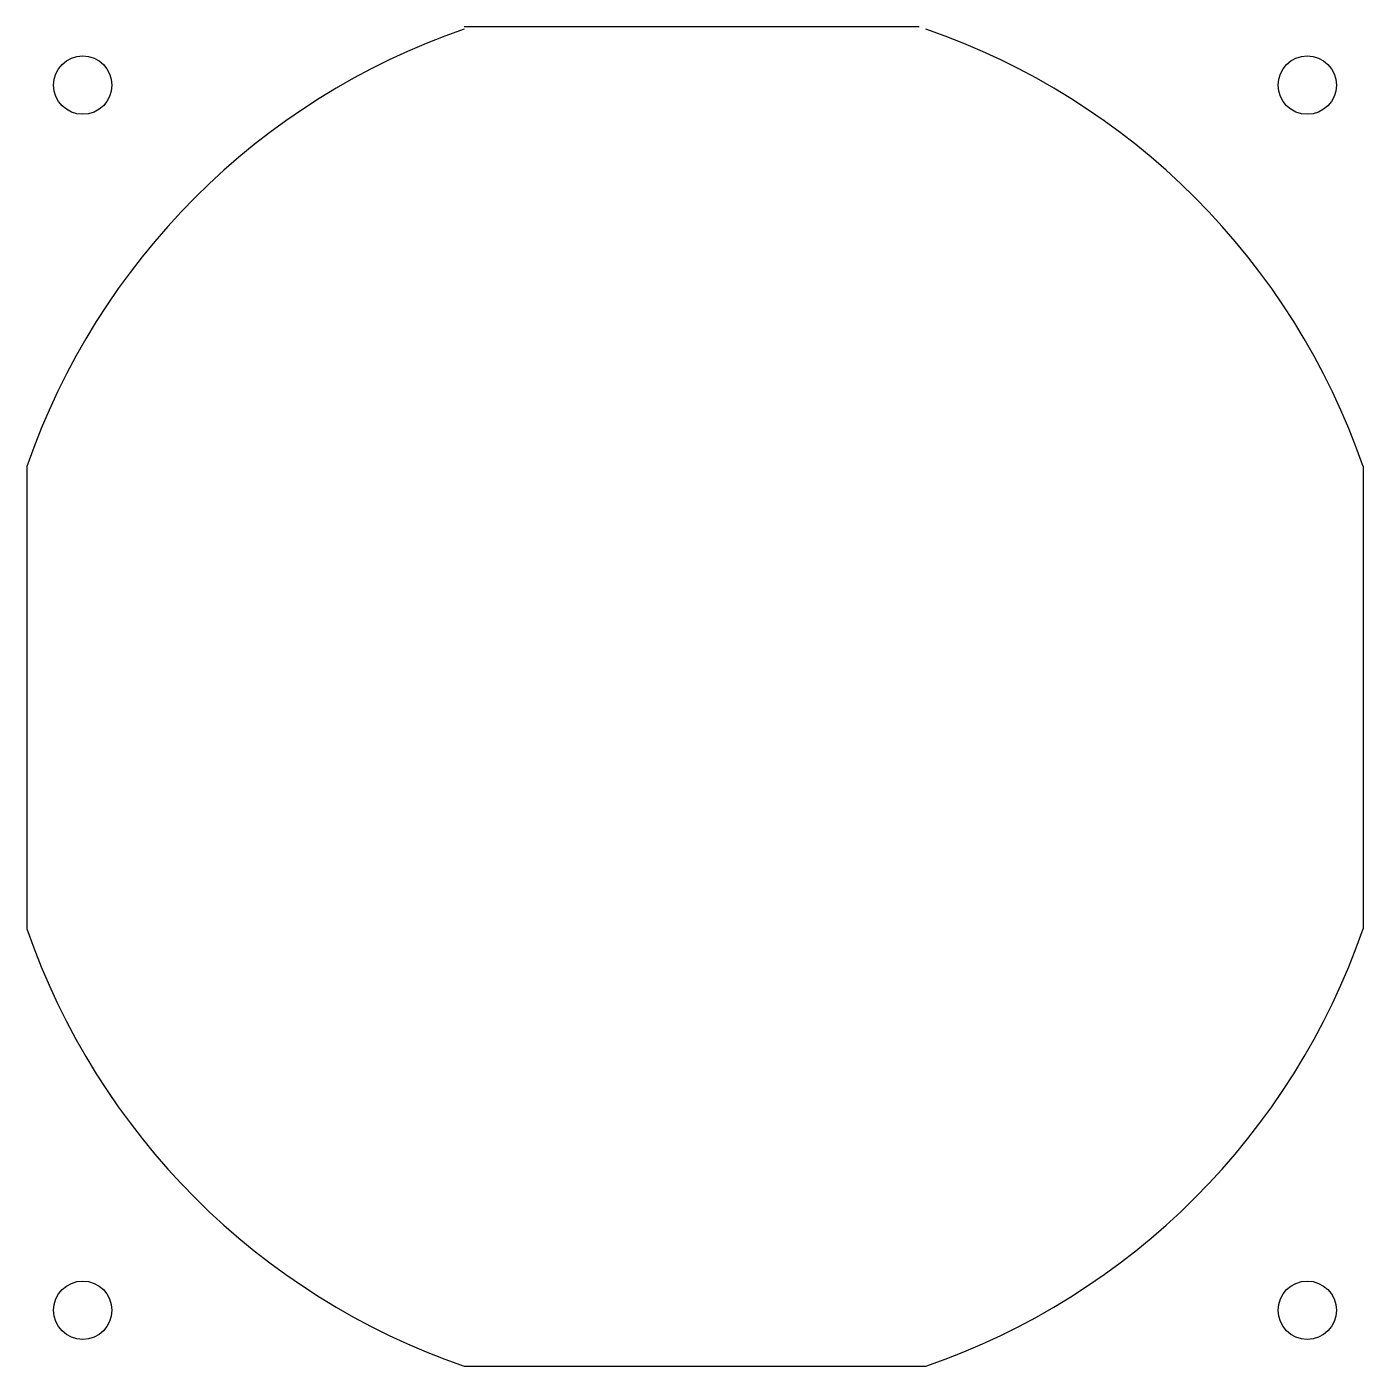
# Model space of a CAD drawing. Header units: millimetres. Extents: x 22.2 to 113.8, y -56.8 to 35.
import ezdxf

# ---------------------------------------------------------------- set-up
doc = ezdxf.new("R2010")
doc.units = ezdxf.units.MM
doc.layers.add('layer 2', color=178, linetype='Continuous', lineweight=25, true_color=0x000000)

msp = doc.modelspace()

# ---------------------------------------------------------------- linework, layer by layer
at = {"layer": 'layer 2'}
for p, q in [((83.37, 35), (52.156, 35)), ((22.161, 4.844), (22.161, -26.844)), ((113.839, 4.844), (113.839, -26.844)), ((52.156, -56.839), (83.844, -56.839))]:
    msp.add_line(p, q, dxfattribs=at)
for centre in [(26, 31), (110, 31), (26, -53), (110, -53)]:
    msp.add_circle(centre, 2, dxfattribs=at)
for start, end in [(109.0672, 160.9328), (19.0672, 70.9328), (199.0672, 250.9328), (289.0672, 340.9328)]:
    msp.add_arc((68, -11), 48.5, start, end, dxfattribs=at)

doc.saveas('drawing.dxf')
